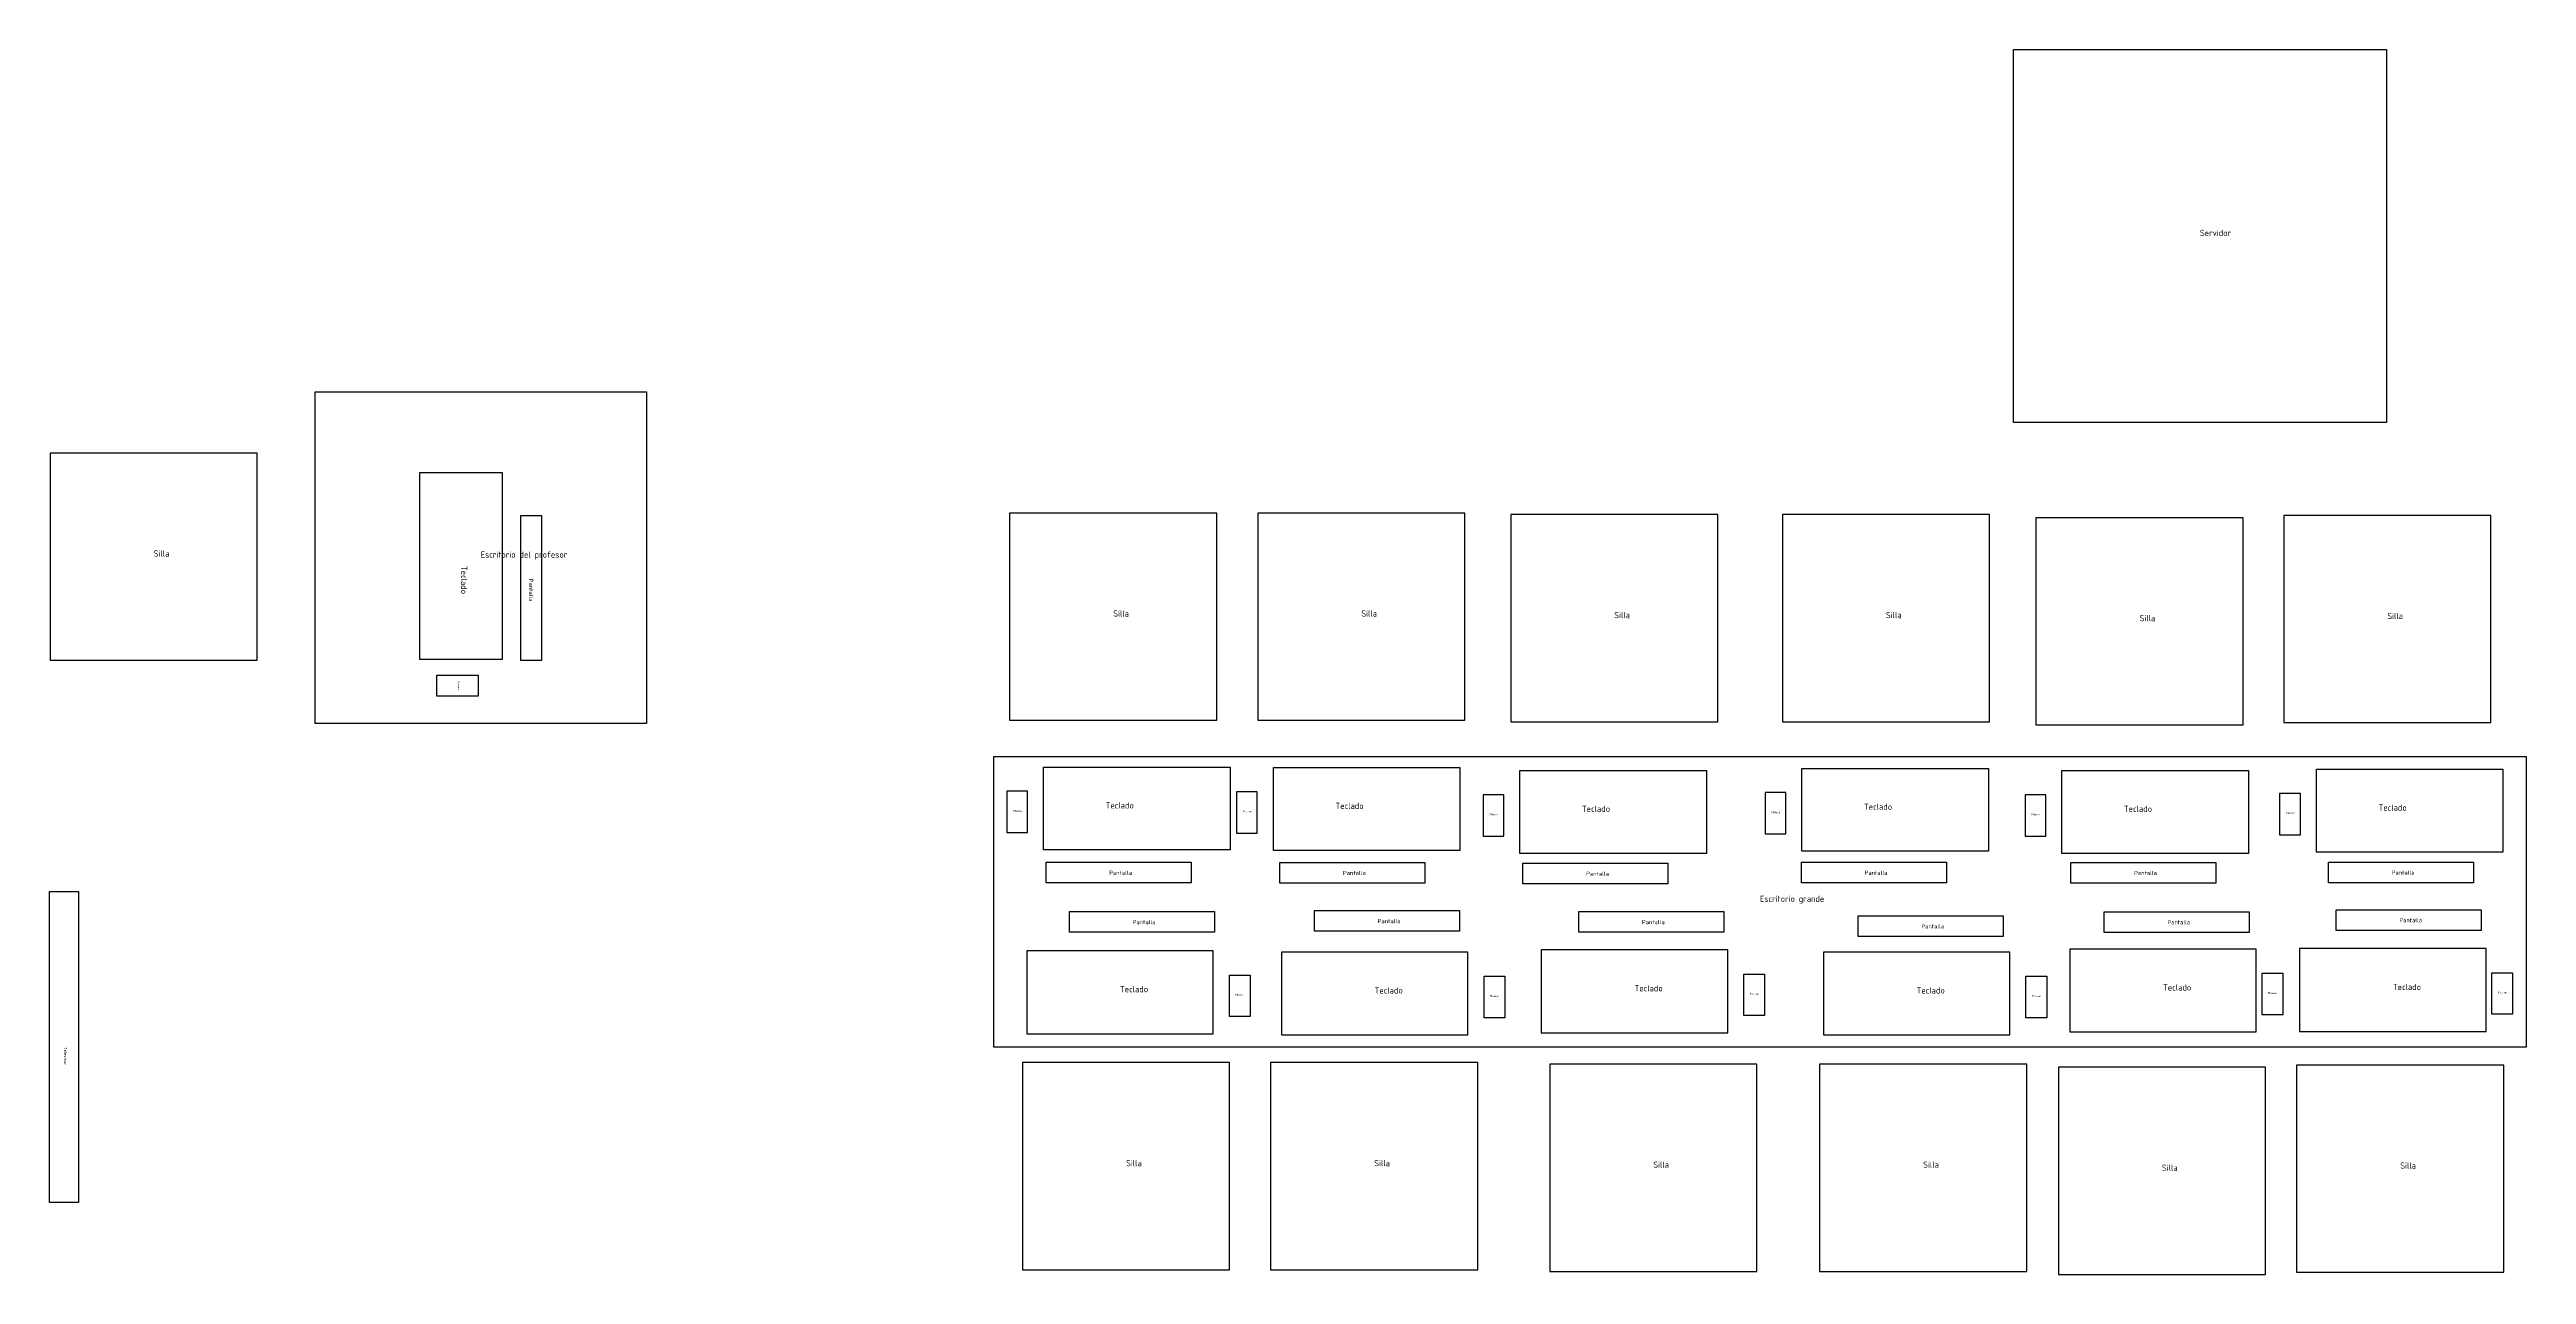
# Model space of a CAD drawing. Header units: millimetres. Extents: x 271 to 6249, y 342 to 7614.
# Drawn here: x 271 to 6249, y 4658 to 7614 of the extents above; entities that cross this region are included whole.
import ezdxf

# ---------------------------------------------------------------- set-up
doc = ezdxf.new("R2010")
doc.units = ezdxf.units.MM
doc.layers.add('Escritorio', color=7, linetype='Continuous', lineweight=25)
for name, color, linetype in [('MOUSE', 7, 'Continuous'), ('Pantalla', 7, 'Continuous'), ('Servidor', 7, 'Continuous'), ('Teclado', 7, 'Continuous'), ('TV', 7, 'Continuous')]:
    doc.layers.add(name, color=color, linetype=linetype)
doc.styles.add('Atributos', font='isocp_IV25.ttf')

# ---------------------------------------------------------------- blocks, each defined once
blk = doc.blocks.new('Escritorio profesor')
blk.add_lwpolyline([(-400, 400), (400, 400), (400, -400), (-400, -400)], close=True)
at = {"style": 'Atributos', "flags": 1}
for tag, p in [('COLOR', (-369.4, 347)), ('MARCA', (-375.6, 300.8)), ('MODELO', (-375.6, 251.4))]:
    blk.add_attdef(tag, p, '', height=15, dxfattribs=at)
at = {"style": 'Atributos'}
blk.add_attdef('NOMBRE', (0, 0), '', height=15, dxfattribs=at)
blk = doc.blocks.new('Escritorio')
at = {"layer": 'Escritorio'}
blk.add_lwpolyline([(-1850, -350), (1850, -350), (1850, 350), (-1850, 350)], close=True, dxfattribs=at)
at = {"layer": 'Escritorio', "style": 'Atributos'}
for tag, p, flags in [('COLOR', (1624.6, 232.1), 1), ('MARCA', (1618.1, 181), 1), ('MODELO', (1616.5, 125.6), 1), ('NOMBRE', (0, 0), 8)]:
    blk.add_attdef(tag, p, '', height=15, dxfattribs=dict(at, flags=flags))
blk = doc.blocks.new('Pantalla')
at = {"layer": 'Pantalla'}
blk.add_lwpolyline([(-175, 25), (175, 25), (175, -25), (-175, -25)], close=True, dxfattribs=at)
at = {"layer": 'Pantalla', "style": 'Atributos'}
for tag, p, height, flags in [('MARCA', (-169.5, 2.1), 5, 1), ('COLOR', (-167.3, 13.2), 5, 1), ('NOMBRE', (-22.5, -5.4), 10, 8), ('MODELO', (-168.7, -8.6), 5, 1)]:
    blk.add_attdef(tag, p, '', height=height, dxfattribs=dict(at, flags=flags))
blk = doc.blocks.new('Teclado')
blk.add_lwpolyline([(-225, -100), (225, -100), (225, 100), (-225, 100)], close=True)
at = {"layer": 'Teclado', "style": 'Atributos'}
for tag, p, flags in [('COLOR', (-207.7, 69), 1), ('MODELO', (-213.4, -2.4), 1), ('MARCA', (-210.5, 32.2), 1), ('NOMBRE', (0, 0), 8)]:
    blk.add_attdef(tag, p, '', height=15, dxfattribs=dict(at, flags=flags))
blk = doc.blocks.new('Mouse')
at = {"layer": 'MOUSE'}
blk.add_lwpolyline([(-25, 50), (25, 50), (25, -50), (-25, -50)], close=True, dxfattribs=at)
at = {"layer": 'MOUSE', "style": 'Atributos'}
for tag, p, height, flags in [('MARCA', (-19.9, 35.8), 2.5, 1), ('MODELO', (-19.4, 27.9), 2.5, 1), ('COLOR', (-18.9, 41.9), 2.5, 1), ('NOMBRE', (-10.9, 0), 5, 8)]:
    blk.add_attdef(tag, p, '', height=height, dxfattribs=dict(at, flags=flags))
blk = doc.blocks.new('Silla')
blk.add_lwpolyline([(-250, -250), (250, -250), (250, 250), (-250, 250)], close=True)
at = {"style": 'Atributos'}
for tag, p, flags in [('MARCA', (-221.1, 164.9), 1), ('COLOR', (-215.3, 204.1), 1), ('MODELO', (-218.2, 125.7), 1), ('NOMBRE', (0, 0), 8)]:
    blk.add_attdef(tag, p, '', height=15, dxfattribs=dict(at, flags=flags))
blk = doc.blocks.new('Servidor')
at = {"layer": 'Servidor'}
blk.add_lwpolyline([(-450, 450), (450, 450), (450, -450), (-450, -450)], close=True, dxfattribs=at)
at = {"layer": 'Servidor', "style": 'Atributos'}
for tag, p, flags in [('COLOR', (-408.9, 374.7), 1), ('MODELO', (-411.9, 283.9), 1), ('MARCA', (-407.4, 327.1), 1), ('NOMBRE', (0, 0), 8)]:
    blk.add_attdef(tag, p, '', height=15, dxfattribs=dict(at, flags=flags))
blk = doc.blocks.new('Televisor')
at = {"layer": 'TV'}
blk.add_lwpolyline([(-35, 375), (35, 375), (35, -375), (-35, -375)], close=True, dxfattribs=at)
at = {"layer": 'TV', "style": 'Atributos'}
for tag, p, height, flags in [('MODELO', (-10.2, 352.8), 5, 1), ('MARCA', (2.7, 349.9), 5, 1), ('COLOR', (15.8, 349), 5, 1), ('NOMBRE', (0, 0), 7, 8)]:
    blk.add_attdef(tag, p, '', height=height, rotation=270, dxfattribs=dict(at, flags=flags))

msp = doc.modelspace()

# ---------------------------------------------------------------- block references
ref = msp.add_blockref('Servidor', (5461.2, 7164.1))
ref.add_attrib('NOMBRE', 'Servidor', (5461.2, 7164.1), dxfattribs={"layer": 'Servidor', "height": 15, "style": 'Atributos'})
msp.add_blockref('Escritorio profesor', (1311.7, 6387.6)).add_auto_attribs({'NOMBRE': 'Escritorio del profesor'})
ref = msp.add_blockref('Silla', (522.3, 6390.3))
ref.add_attrib('NOMBRE', 'Silla', (522.3, 6390.3), dxfattribs={"height": 15, "style": 'Atributos'})
ref = msp.add_blockref('Teclado', (1264, 6367.8), dxfattribs=dict(rotation=270))
ref.add_attrib('NOMBRE', 'Teclado', (1264, 6367.8), dxfattribs={"layer": 'Teclado', "height": 15, "rotation": 270, "style": 'Atributos'})
ref = msp.add_blockref('Pantalla', (1433.7, 6314.6), dxfattribs=dict(rotation=270))
ref.add_attrib('NOMBRE', 'Pantalla', (1428.3, 6337), dxfattribs={"layer": 'Pantalla', "height": 10, "rotation": 270, "style": 'Atributos'})
ref = msp.add_blockref('Silla', (2838.2, 6245.4))
ref.add_attrib('NOMBRE', 'Silla', (2838.2, 6245.4), dxfattribs={"height": 15, "style": 'Atributos'})
ref = msp.add_blockref('Silla', (3437.1, 6245.4))
ref.add_attrib('NOMBRE', 'Silla', (3437.1, 6245.4), dxfattribs={"height": 15, "style": 'Atributos'})
ref = msp.add_blockref('Silla', (4047.6, 6241.6))
ref.add_attrib('NOMBRE', 'Silla', (4047.6, 6241.6), dxfattribs={"height": 15, "style": 'Atributos'})
ref = msp.add_blockref('Silla', (4703.3, 6241.6))
ref.add_attrib('NOMBRE', 'Silla', (4703.3, 6241.6), dxfattribs={"height": 15, "style": 'Atributos'})
ref = msp.add_blockref('Silla', (5315.5, 6234.2))
ref.add_attrib('NOMBRE', 'Silla', (5315.5, 6234.2), dxfattribs={"height": 15, "style": 'Atributos'})
ref = msp.add_blockref('Silla', (5913.6, 6239.5))
ref.add_attrib('NOMBRE', 'Silla', (5913.6, 6239.5), dxfattribs={"height": 15, "style": 'Atributos'})
ref = msp.add_blockref('Mouse', (1255.6, 6078.7), dxfattribs=dict(rotation=270))
ref.add_attrib('NOMBRE', 'Mouse', (1255.6, 6089.6), dxfattribs={"layer": 'MOUSE', "height": 5, "rotation": 270, "style": 'Atributos'})
ref = msp.add_blockref('Escritorio', (4399.4, 5556.8))
ref.add_attrib('NOMBRE', 'Escritorio grande', (4399.4, 5556.8), dxfattribs={"layer": 'Escritorio', "height": 15, "style": 'Atributos'})
ref = msp.add_blockref('Teclado', (2895.3, 5782.3), dxfattribs=dict(xscale=-1))
ref.add_attrib('NOMBRE', 'Teclado', (2819.9, 5782.3), dxfattribs={"layer": 'Teclado', "height": 15, "style": 'Atributos'})
ref = msp.add_blockref('Teclado', (3450.1, 5781.2), dxfattribs=dict(xscale=-1))
ref.add_attrib('NOMBRE', 'Teclado', (3374.7, 5781.2), dxfattribs={"layer": 'Teclado', "height": 15, "style": 'Atributos'})
ref = msp.add_blockref('Teclado', (4044.9, 5774), dxfattribs=dict(xscale=-1))
ref.add_attrib('NOMBRE', 'Teclado', (3969.5, 5774), dxfattribs={"layer": 'Teclado', "height": 15, "style": 'Atributos'})
ref = msp.add_blockref('Teclado', (4725.7, 5779.1), dxfattribs=dict(xscale=-1))
ref.add_attrib('NOMBRE', 'Teclado', (4650.2, 5779.1), dxfattribs={"layer": 'Teclado', "height": 15, "style": 'Atributos'})
ref = msp.add_blockref('Teclado', (5353.1, 5774), dxfattribs=dict(xscale=-1))
ref.add_attrib('NOMBRE', 'Teclado', (5277.7, 5774), dxfattribs={"layer": 'Teclado', "height": 15, "style": 'Atributos'})
ref = msp.add_blockref('Teclado', (5967.7, 5776.9), dxfattribs=dict(xscale=-1))
ref.add_attrib('NOMBRE', 'Teclado', (5892.3, 5776.9), dxfattribs={"layer": 'Teclado', "height": 15, "style": 'Atributos'})
ref = msp.add_blockref('Mouse', (2606.2, 5774), dxfattribs=dict(xscale=-1))
ref.add_attrib('NOMBRE', 'Mouse', (2596.9, 5774), dxfattribs={"layer": 'MOUSE', "height": 5, "style": 'Atributos'})
ref = msp.add_blockref('Mouse', (3161, 5772.8), dxfattribs=dict(xscale=-1))
ref.add_attrib('NOMBRE', 'Mouse', (3151.7, 5772.8), dxfattribs={"layer": 'MOUSE', "height": 5, "style": 'Atributos'})
ref = msp.add_blockref('Mouse', (3755.8, 5765.6), dxfattribs=dict(xscale=-1))
ref.add_attrib('NOMBRE', 'Mouse', (3746.6, 5765.6), dxfattribs={"layer": 'MOUSE', "height": 5, "style": 'Atributos'})
ref = msp.add_blockref('Mouse', (4436.6, 5770.8), dxfattribs=dict(xscale=-1))
ref.add_attrib('NOMBRE', 'Mouse', (4427.3, 5770.8), dxfattribs={"layer": 'MOUSE', "height": 5, "style": 'Atributos'})
ref = msp.add_blockref('Mouse', (5064, 5765.6), dxfattribs=dict(xscale=-1))
ref.add_attrib('NOMBRE', 'Mouse', (5054.8, 5765.6), dxfattribs={"layer": 'MOUSE', "height": 5, "style": 'Atributos'})
ref = msp.add_blockref('Mouse', (5678.6, 5768.6), dxfattribs=dict(xscale=-1))
ref.add_attrib('NOMBRE', 'Mouse', (5669.4, 5768.6), dxfattribs={"layer": 'MOUSE', "height": 5, "style": 'Atributos'})
ref = msp.add_blockref('Pantalla', (2851.1, 5627.5))
ref.add_attrib('NOMBRE', 'Pantalla', (2828.6, 5622.1), dxfattribs={"layer": 'Pantalla', "height": 10, "style": 'Atributos'})
ref = msp.add_blockref('Pantalla', (3415.3, 5627.1))
ref.add_attrib('NOMBRE', 'Pantalla', (3392.8, 5621.7), dxfattribs={"layer": 'Pantalla', "height": 10, "style": 'Atributos'})
ref = msp.add_blockref('Pantalla', (4002.2, 5625.3))
ref.add_attrib('NOMBRE', 'Pantalla', (3979.7, 5619.8), dxfattribs={"layer": 'Pantalla', "height": 10, "style": 'Atributos'})
ref = msp.add_blockref('Pantalla', (4674.2, 5627.5))
ref.add_attrib('NOMBRE', 'Pantalla', (4651.8, 5622.1), dxfattribs={"layer": 'Pantalla', "height": 10, "style": 'Atributos'})
ref = msp.add_blockref('Pantalla', (5324.9, 5627.2))
ref.add_attrib('NOMBRE', 'Pantalla', (5302.4, 5621.7), dxfattribs={"layer": 'Pantalla', "height": 10, "style": 'Atributos'})
ref = msp.add_blockref('Pantalla', (5946.6, 5627.8))
ref.add_attrib('NOMBRE', 'Pantalla', (5924.1, 5622.4), dxfattribs={"layer": 'Pantalla', "height": 10, "style": 'Atributos'})
ref = msp.add_blockref('Televisor', (305.9, 5206.6))
ref.add_attrib('NOMBRE', 'Televisor', (305.9, 5206.6), dxfattribs={"layer": 'TV', "height": 7, "rotation": 270, "style": 'Atributos'})
ref = msp.add_blockref('Pantalla', (2907.8, 5508.5))
ref.add_attrib('NOMBRE', 'Pantalla', (2885.3, 5503.1), dxfattribs={"layer": 'Pantalla', "height": 10, "style": 'Atributos'})
ref = msp.add_blockref('Pantalla', (3499, 5510.9))
ref.add_attrib('NOMBRE', 'Pantalla', (3476.5, 5505.5), dxfattribs={"layer": 'Pantalla', "height": 10, "style": 'Atributos'})
ref = msp.add_blockref('Pantalla', (4136.9, 5508.5))
ref.add_attrib('NOMBRE', 'Pantalla', (4114.4, 5503.1), dxfattribs={"layer": 'Pantalla', "height": 10, "style": 'Atributos'})
ref = msp.add_blockref('Pantalla', (4811.5, 5498.2))
ref.add_attrib('NOMBRE', 'Pantalla', (4789, 5492.8), dxfattribs={"layer": 'Pantalla', "height": 10, "style": 'Atributos'})
ref = msp.add_blockref('Pantalla', (5405.2, 5508))
ref.add_attrib('NOMBRE', 'Pantalla', (5382.7, 5502.6), dxfattribs={"layer": 'Pantalla', "height": 10, "style": 'Atributos'})
ref = msp.add_blockref('Pantalla', (5965.1, 5512.9))
ref.add_attrib('NOMBRE', 'Pantalla', (5942.6, 5507.5), dxfattribs={"layer": 'Pantalla', "height": 10, "style": 'Atributos'})
ref = msp.add_blockref('Teclado', (4096.5, 5340.9))
ref.add_attrib('NOMBRE', 'Teclado', (4096.5, 5340.9), dxfattribs={"layer": 'Teclado', "height": 15, "style": 'Atributos'})
ref = msp.add_blockref('Teclado', (5372.1, 5342.9))
ref.add_attrib('NOMBRE', 'Teclado', (5372.1, 5342.9), dxfattribs={"layer": 'Teclado', "height": 15, "style": 'Atributos'})
ref = msp.add_blockref('Teclado', (5926.9, 5344))
ref.add_attrib('NOMBRE', 'Teclado', (5926.9, 5344), dxfattribs={"layer": 'Teclado', "height": 15, "style": 'Atributos'})
ref = msp.add_blockref('Teclado', (2854.5, 5338.7))
ref.add_attrib('NOMBRE', 'Teclado', (2854.5, 5338.7), dxfattribs={"layer": 'Teclado', "height": 15, "style": 'Atributos'})
ref = msp.add_blockref('Teclado', (3469.1, 5335.7))
ref.add_attrib('NOMBRE', 'Teclado', (3469.1, 5335.7), dxfattribs={"layer": 'Teclado', "height": 15, "style": 'Atributos'})
ref = msp.add_blockref('Mouse', (4385.6, 5332.5))
ref.add_attrib('NOMBRE', 'Mouse', (4374.7, 5332.5), dxfattribs={"layer": 'MOUSE', "height": 5, "style": 'Atributos'})
ref = msp.add_blockref('Teclado', (4777.3, 5335.7))
ref.add_attrib('NOMBRE', 'Teclado', (4777.3, 5335.7), dxfattribs={"layer": 'Teclado', "height": 15, "style": 'Atributos'})
ref = msp.add_blockref('Mouse', (5636.2, 5334.6))
ref.add_attrib('NOMBRE', 'Mouse', (5625.3, 5334.6), dxfattribs={"layer": 'MOUSE', "height": 5, "style": 'Atributos'})
ref = msp.add_blockref('Mouse', (6191, 5335.7))
ref.add_attrib('NOMBRE', 'Mouse', (6180.1, 5335.7), dxfattribs={"layer": 'MOUSE', "height": 5, "style": 'Atributos'})
ref = msp.add_blockref('Mouse', (3143.6, 5330.4))
ref.add_attrib('NOMBRE', 'Mouse', (3132.7, 5330.4), dxfattribs={"layer": 'MOUSE', "height": 5, "style": 'Atributos'})
ref = msp.add_blockref('Mouse', (3758.2, 5327.4))
ref.add_attrib('NOMBRE', 'Mouse', (3747.3, 5327.4), dxfattribs={"layer": 'MOUSE', "height": 5, "style": 'Atributos'})
ref = msp.add_blockref('Mouse', (5066.4, 5327.4))
ref.add_attrib('NOMBRE', 'Mouse', (5055.4, 5327.4), dxfattribs={"layer": 'MOUSE', "height": 5, "style": 'Atributos'})
ref = msp.add_blockref('Silla', (2869.3, 4918.9))
ref.add_attrib('NOMBRE', 'Silla', (2869.3, 4918.9), dxfattribs={"height": 15, "style": 'Atributos'})
ref = msp.add_blockref('Silla', (3468.2, 4918.9))
ref.add_attrib('NOMBRE', 'Silla', (3468.2, 4918.9), dxfattribs={"height": 15, "style": 'Atributos'})
ref = msp.add_blockref('Silla', (4141.9, 4915.1))
ref.add_attrib('NOMBRE', 'Silla', (4141.9, 4915.1), dxfattribs={"height": 15, "style": 'Atributos'})
ref = msp.add_blockref('Silla', (4793.2, 4915.1))
ref.add_attrib('NOMBRE', 'Silla', (4793.2, 4915.1), dxfattribs={"height": 15, "style": 'Atributos'})
ref = msp.add_blockref('Silla', (5369.6, 4907.6))
ref.add_attrib('NOMBRE', 'Silla', (5369.6, 4907.6), dxfattribs={"height": 15, "style": 'Atributos'})
ref = msp.add_blockref('Silla', (5944.7, 4913))
ref.add_attrib('NOMBRE', 'Silla', (5944.7, 4913), dxfattribs={"height": 15, "style": 'Atributos'})

doc.saveas('drawing.dxf')
